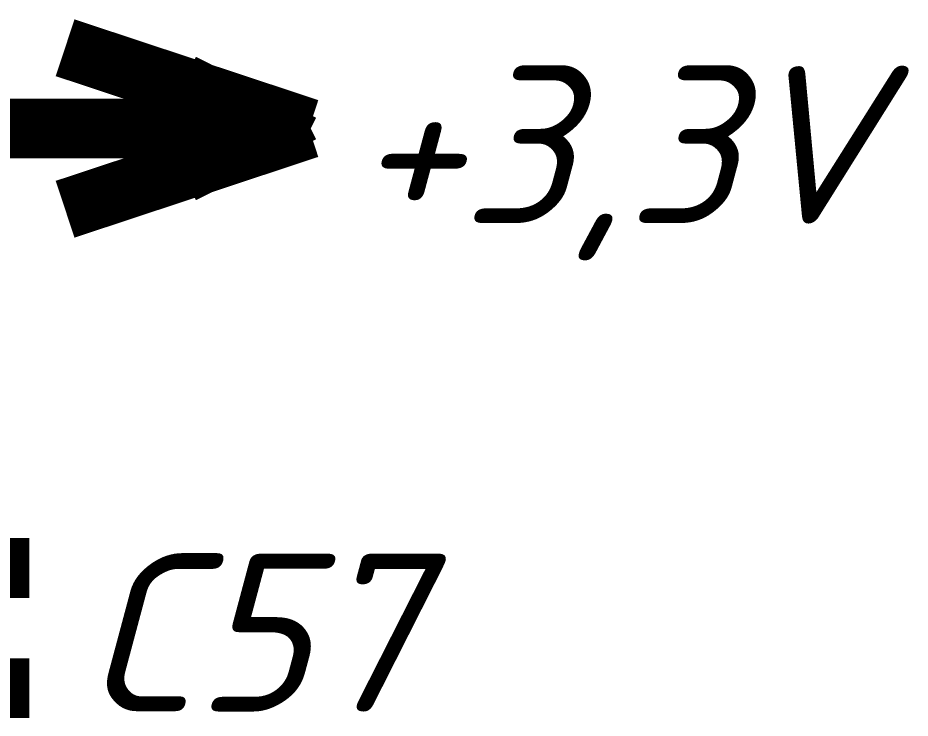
# Model space of a CAD drawing. Header units: inches. Extents: x 0 to 841, y 0 to 594.
# Drawn here: x 531.37 to 542.54, y 380.11 to 388.87 of the extents above; entities that cross this region are included whole.
import ezdxf

# ---------------------------------------------------------------- set-up
doc = ezdxf.new("R2010")
doc.units = ezdxf.units.IN
doc.layers.add('Sheet', color=255, linetype='Continuous')
doc.styles.get("Standard").update_dxf_attribs({"font": 'isocpeui.ttf'})

msp = doc.modelspace()

# ---------------------------------------------------------------- linework, layer by layer
at = {"layer": 'Sheet'}
for points in [[(531.958, 388.499, 0.749, 0.749, 0), (535.012, 387.488, 0.749, 0.749, 0)], [(535.035, 387.488, 0.3, 0.3, 0), (533.53, 388.252, 0.3, 0.3, 0)], [(517.495, 387.488, 0.749, 0.749, 0), (527.511, 387.488, 0.749, 0.749, 0), (532.497, 387.488, 0.749, 0.749, 0)], [(535.012, 387.488, 0.749, 0.749, 0), (531.958, 386.477, 0.749, 0.749, 0)], [(532.497, 387.488, 0.749, 0.749, 0), (535.012, 387.488, 0.749, 0.749, 0)], [(532.497, 387.488, 0.3, 0.3, 0), (535.035, 387.488, 0.3, 0.3, 0)], [(535.035, 387.488, 0.3, 0.3, 0), (533.53, 386.724, 0.3, 0.3, 0)], [(531.509, 381.985, 0.749, 0.749, 0), (523.514, 381.985, 0.749, 0.749, 0)], [(531.509, 380.481, 0.749, 0.749, 0), (523.514, 380.481, 0.749, 0.749, 0)]]:
    msp.add_lwpolyline(points, format="xyseb", dxfattribs=at)

# ---------------------------------------------------------------- texts
for s, p in [('+3,3V', (535.574, 386.298)), ('C57', (532.16, 380.189))]:
    msp.add_text(s, height=1.9764, dxfattribs=at).set_placement(p)

doc.saveas('drawing.dxf')
